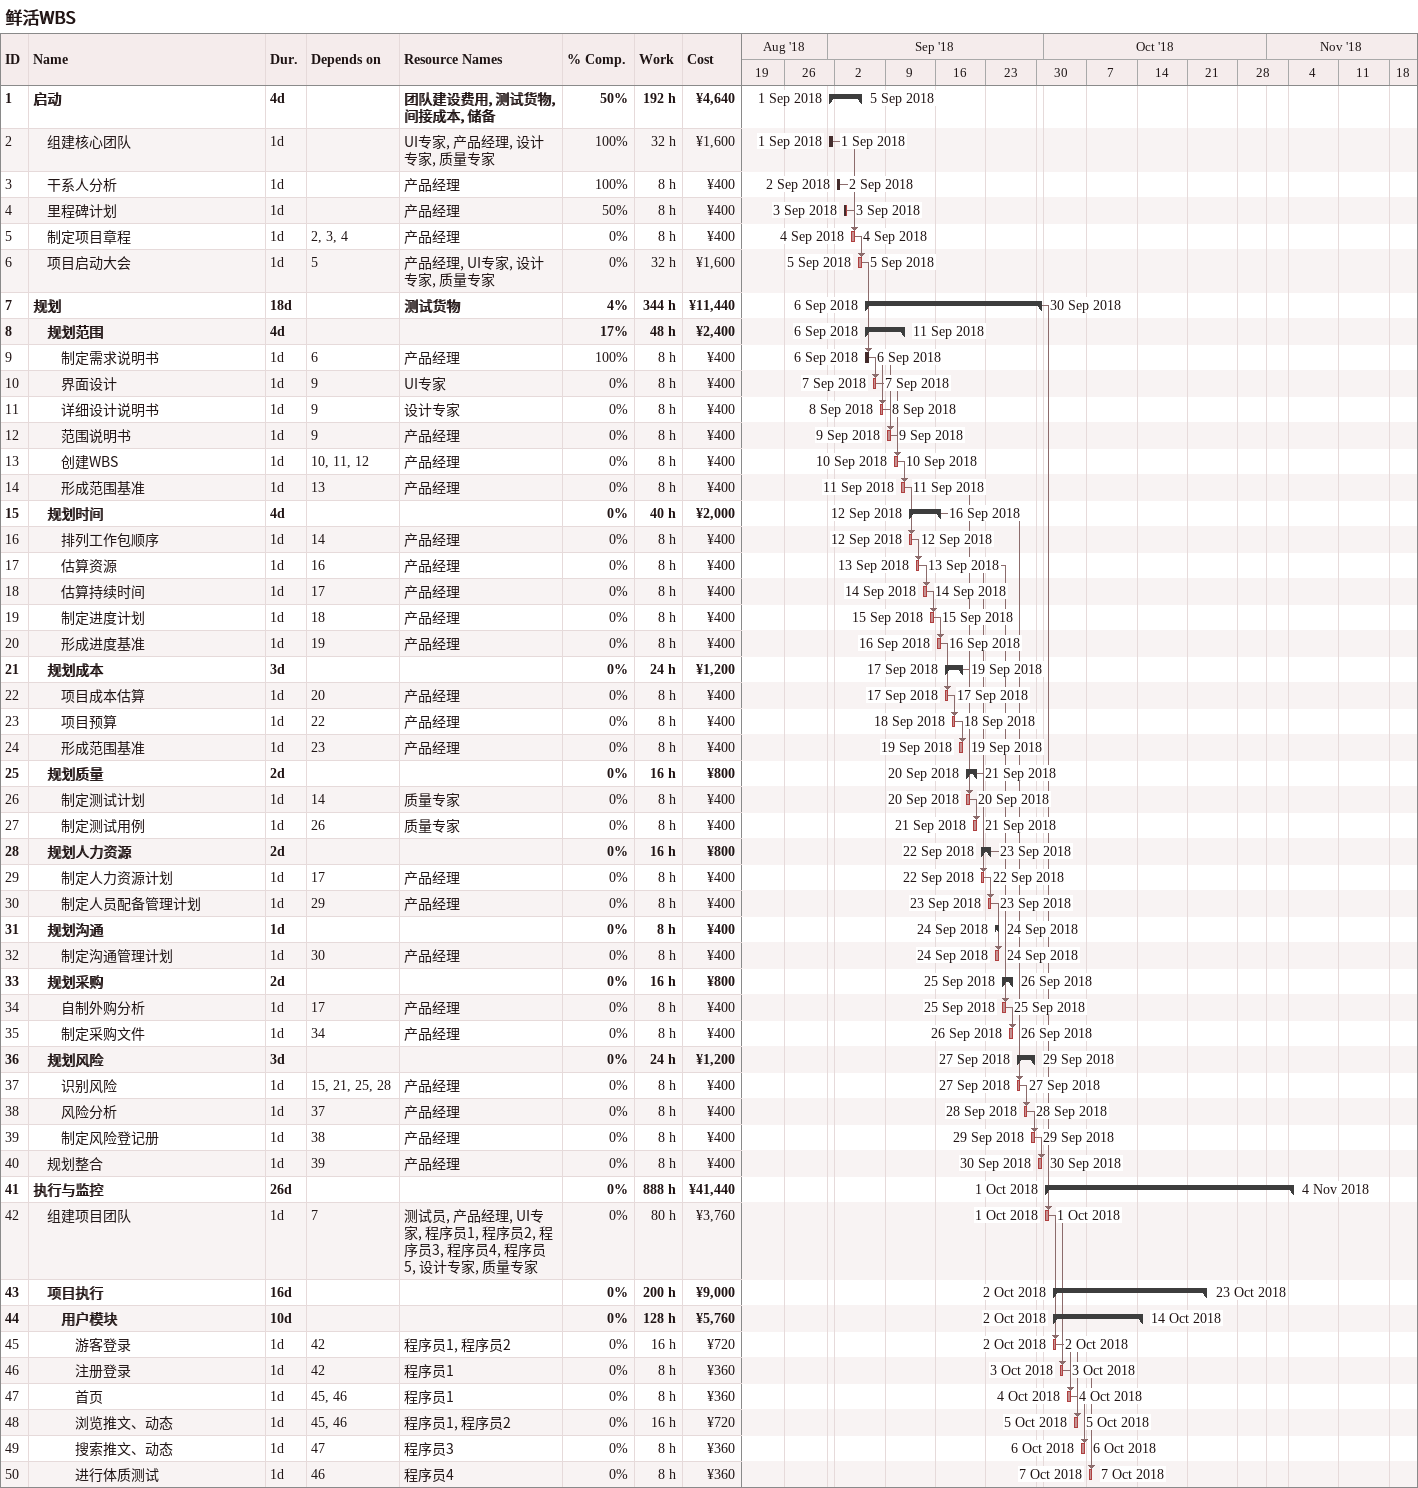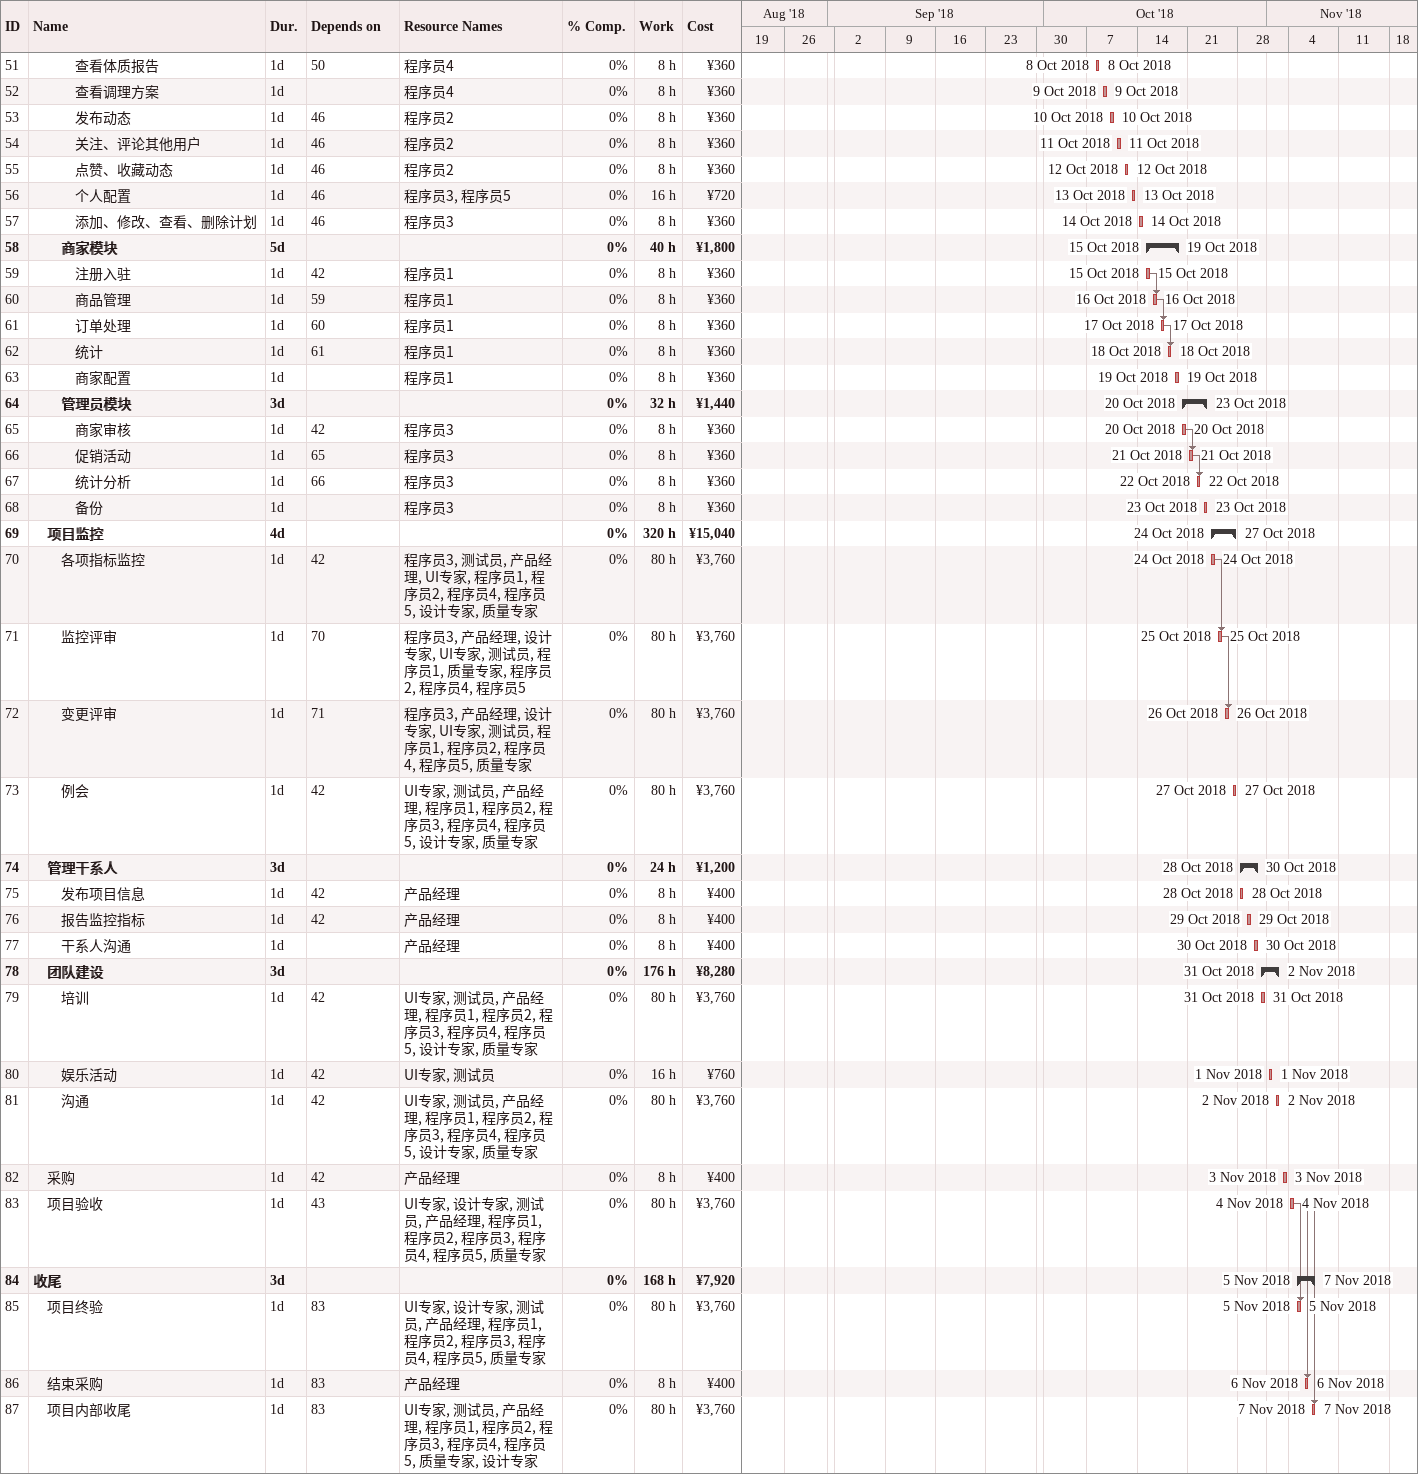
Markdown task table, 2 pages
鲜活WBS

| ID | Level | Task | Duration | Start | Finish | Predecessors | Resources | % complete | Work (h) | Cost (¥) |
|---|---|---|---|---|---|---|---|---|---|---|
| 1 | 1 | **启动** | 4d | 2018-09-01 | 2018-09-05 |  | 团队建设费用, 测试货物, 间接成本, 储备 | 50 | 192 | 4640 |
| 2 | 2 | 组建核心团队 | 1d | 2018-09-01 | 2018-09-01 |  | UI专家, 产品经理, 设计专家, 质量专家 | 100 | 32 | 1600 |
| 3 | 2 | 干系人分析 | 1d | 2018-09-02 | 2018-09-02 |  | 产品经理 | 100 | 8 | 400 |
| 4 | 2 | 里程碑计划 | 1d | 2018-09-03 | 2018-09-03 |  | 产品经理 | 50 | 8 | 400 |
| 5 | 2 | 制定项目章程 | 1d | 2018-09-04 | 2018-09-04 | 2, 3, 4 | 产品经理 | 0 | 8 | 400 |
| 6 | 2 | 项目启动大会 | 1d | 2018-09-05 | 2018-09-05 | 5 | 产品经理, UI专家, 设计专家, 质量专家 | 0 | 32 | 1600 |
| 7 | 1 | **规划** | 18d | 2018-09-06 | 2018-09-30 |  | 测试货物 | 4 | 344 | 11440 |
| 8 | 2 | **规划范围** | 4d | 2018-09-06 | 2018-09-11 |  |  | 17 | 48 | 2400 |
| 9 | 3 | 制定需求说明书 | 1d | 2018-09-06 | 2018-09-06 | 6 | 产品经理 | 100 | 8 | 400 |
| 10 | 3 | 界面设计 | 1d | 2018-09-07 | 2018-09-07 | 9 | UI专家 | 0 | 8 | 400 |
| 11 | 3 | 详细设计说明书 | 1d | 2018-09-08 | 2018-09-08 | 9 | 设计专家 | 0 | 8 | 400 |
| 12 | 3 | 范围说明书 | 1d | 2018-09-09 | 2018-09-09 | 9 | 产品经理 | 0 | 8 | 400 |
| 13 | 3 | 创建WBS | 1d | 2018-09-10 | 2018-09-10 | 10, 11, 12 | 产品经理 | 0 | 8 | 400 |
| 14 | 3 | 形成范围基准 | 1d | 2018-09-11 | 2018-09-11 | 13 | 产品经理 | 0 | 8 | 400 |
| 15 | 2 | **规划时间** | 4d | 2018-09-12 | 2018-09-16 |  |  | 0 | 40 | 2000 |
| 16 | 3 | 排列工作包顺序 | 1d | 2018-09-12 | 2018-09-12 | 14 | 产品经理 | 0 | 8 | 400 |
| 17 | 3 | 估算资源 | 1d | 2018-09-13 | 2018-09-13 | 16 | 产品经理 | 0 | 8 | 400 |
| 18 | 3 | 估算持续时间 | 1d | 2018-09-14 | 2018-09-14 | 17 | 产品经理 | 0 | 8 | 400 |
| 19 | 3 | 制定进度计划 | 1d | 2018-09-15 | 2018-09-15 | 18 | 产品经理 | 0 | 8 | 400 |
| 20 | 3 | 形成进度基准 | 1d | 2018-09-16 | 2018-09-16 | 19 | 产品经理 | 0 | 8 | 400 |
| 21 | 2 | **规划成本** | 3d | 2018-09-17 | 2018-09-19 |  |  | 0 | 24 | 1200 |
| 22 | 3 | 项目成本估算 | 1d | 2018-09-17 | 2018-09-17 | 20 | 产品经理 | 0 | 8 | 400 |
| 23 | 3 | 项目预算 | 1d | 2018-09-18 | 2018-09-18 | 22 | 产品经理 | 0 | 8 | 400 |
| 24 | 3 | 形成范围基准 | 1d | 2018-09-19 | 2018-09-19 | 23 | 产品经理 | 0 | 8 | 400 |
| 25 | 2 | **规划质量** | 2d | 2018-09-20 | 2018-09-21 |  |  | 0 | 16 | 800 |
| 26 | 3 | 制定测试计划 | 1d | 2018-09-20 | 2018-09-20 | 14 | 质量专家 | 0 | 8 | 400 |
| 27 | 3 | 制定测试用例 | 1d | 2018-09-21 | 2018-09-21 | 26 | 质量专家 | 0 | 8 | 400 |
| 28 | 2 | **规划人力资源** | 2d | 2018-09-22 | 2018-09-23 |  |  | 0 | 16 | 800 |
| 29 | 3 | 制定人力资源计划 | 1d | 2018-09-22 | 2018-09-22 | 17 | 产品经理 | 0 | 8 | 400 |
| 30 | 3 | 制定人员配备管理计划 | 1d | 2018-09-23 | 2018-09-23 | 29 | 产品经理 | 0 | 8 | 400 |
| 31 | 2 | **规划沟通** | 1d | 2018-09-24 | 2018-09-24 |  |  | 0 | 8 | 400 |
| 32 | 3 | 制定沟通管理计划 | 1d | 2018-09-24 | 2018-09-24 | 30 | 产品经理 | 0 | 8 | 400 |
| 33 | 2 | **规划采购** | 2d | 2018-09-25 | 2018-09-26 |  |  | 0 | 16 | 800 |
| 34 | 3 | 自制外购分析 | 1d | 2018-09-25 | 2018-09-25 | 17 | 产品经理 | 0 | 8 | 400 |
| 35 | 3 | 制定采购文件 | 1d | 2018-09-26 | 2018-09-26 | 34 | 产品经理 | 0 | 8 | 400 |
| 36 | 2 | **规划风险** | 3d | 2018-09-27 | 2018-09-29 |  |  | 0 | 24 | 1200 |
| 37 | 3 | 识别风险 | 1d | 2018-09-27 | 2018-09-27 | 15, 21, 25, 28 | 产品经理 | 0 | 8 | 400 |
| 38 | 3 | 风险分析 | 1d | 2018-09-28 | 2018-09-28 | 37 | 产品经理 | 0 | 8 | 400 |
| 39 | 3 | 制定风险登记册 | 1d | 2018-09-29 | 2018-09-29 | 38 | 产品经理 | 0 | 8 | 400 |
| 40 | 2 | 规划整合 | 1d | 2018-09-30 | 2018-09-30 | 39 | 产品经理 | 0 | 8 | 400 |
| 41 | 1 | **执行与监控** | 26d | 2018-10-01 | 2018-11-04 |  |  | 0 | 888 | 41440 |
| 42 | 2 | 组建项目团队 | 1d | 2018-10-01 | 2018-10-01 | 7 | 测试员, 产品经理, UI专家, 程序员1, 程序员2, 程序员3, 程序员4, 程序员5, 设计专家, 质量专家 | 0 | 80 | 3760 |
| 43 | 2 | **项目执行** | 16d | 2018-10-02 | 2018-10-23 |  |  | 0 | 200 | 9000 |
| 44 | 3 | **用户模块** | 10d | 2018-10-02 | 2018-10-14 |  |  | 0 | 128 | 5760 |
| 45 | 4 | 游客登录 | 1d | 2018-10-02 | 2018-10-02 | 42 | 程序员1, 程序员2 | 0 | 16 | 720 |
| 46 | 4 | 注册登录 | 1d | 2018-10-03 | 2018-10-03 | 42 | 程序员1 | 0 | 8 | 360 |
| 47 | 4 | 首页 | 1d | 2018-10-04 | 2018-10-04 | 45, 46 | 程序员1 | 0 | 8 | 360 |
| 48 | 4 | 浏览推文、动态 | 1d | 2018-10-05 | 2018-10-05 | 45, 46 | 程序员1, 程序员2 | 0 | 16 | 720 |
| 49 | 4 | 搜索推文、动态 | 1d | 2018-10-06 | 2018-10-06 | 47 | 程序员3 | 0 | 8 | 360 |
| 50 | 4 | 进行体质测试 | 1d | 2018-10-07 | 2018-10-07 | 46 | 程序员4 | 0 | 8 | 360 |
| 51 | 4 | 查看体质报告 | 1d | 2018-10-08 | 2018-10-08 | 50 | 程序员4 | 0 | 8 | 360 |
| 52 | 4 | 查看调理方案 | 1d | 2018-10-09 | 2018-10-09 |  | 程序员4 | 0 | 8 | 360 |
| 53 | 4 | 发布动态 | 1d | 2018-10-10 | 2018-10-10 | 46 | 程序员2 | 0 | 8 | 360 |
| 54 | 4 | 关注、评论其他用户 | 1d | 2018-10-11 | 2018-10-11 | 46 | 程序员2 | 0 | 8 | 360 |
| 55 | 4 | 点赞、收藏动态 | 1d | 2018-10-12 | 2018-10-12 | 46 | 程序员2 | 0 | 8 | 360 |
| 56 | 4 | 个人配置 | 1d | 2018-10-13 | 2018-10-13 | 46 | 程序员3, 程序员5 | 0 | 16 | 720 |
| 57 | 4 | 添加、修改、查看、删除计划 | 1d | 2018-10-14 | 2018-10-14 | 46 | 程序员3 | 0 | 8 | 360 |
| 58 | 3 | **商家模块** | 5d | 2018-10-15 | 2018-10-19 |  |  | 0 | 40 | 1800 |
| 59 | 4 | 注册入驻 | 1d | 2018-10-15 | 2018-10-15 | 42 | 程序员1 | 0 | 8 | 360 |
| 60 | 4 | 商品管理 | 1d | 2018-10-16 | 2018-10-16 | 59 | 程序员1 | 0 | 8 | 360 |
| 61 | 4 | 订单处理 | 1d | 2018-10-17 | 2018-10-17 | 60 | 程序员1 | 0 | 8 | 360 |
| 62 | 4 | 统计 | 1d | 2018-10-18 | 2018-10-18 | 61 | 程序员1 | 0 | 8 | 360 |
| 63 | 4 | 商家配置 | 1d | 2018-10-19 | 2018-10-19 |  | 程序员1 | 0 | 8 | 360 |
| 64 | 3 | **管理员模块** | 3d | 2018-10-20 | 2018-10-23 |  |  | 0 | 32 | 1440 |
| 65 | 4 | 商家审核 | 1d | 2018-10-20 | 2018-10-20 | 42 | 程序员3 | 0 | 8 | 360 |
| 66 | 4 | 促销活动 | 1d | 2018-10-21 | 2018-10-21 | 65 | 程序员3 | 0 | 8 | 360 |
| 67 | 4 | 统计分析 | 1d | 2018-10-22 | 2018-10-22 | 66 | 程序员3 | 0 | 8 | 360 |
| 68 | 4 | 备份 | 1d | 2018-10-23 | 2018-10-23 |  | 程序员3 | 0 | 8 | 360 |
| 69 | 2 | **项目监控** | 4d | 2018-10-24 | 2018-10-27 |  |  | 0 | 320 | 15040 |
| 70 | 3 | 各项指标监控 | 1d | 2018-10-24 | 2018-10-24 | 42 | 程序员3, 测试员, 产品经理, UI专家, 程序员1, 程序员2, 程序员4, 程序员5, 设计专家, 质量专家 | 0 | 80 | 3760 |
| 71 | 3 | 监控评审 | 1d | 2018-10-25 | 2018-10-25 | 70 | 程序员3, 产品经理, 设计专家, UI专家, 测试员, 程序员1, 质量专家, 程序员2, 程序员4, 程序员5 | 0 | 80 | 3760 |
| 72 | 3 | 变更评审 | 1d | 2018-10-26 | 2018-10-26 | 71 | 程序员3, 产品经理, 设计专家, UI专家, 测试员, 程序员1, 程序员2, 程序员4, 程序员5, 质量专家 | 0 | 80 | 3760 |
| 73 | 3 | 例会 | 1d | 2018-10-27 | 2018-10-27 | 42 | UI专家, 测试员, 产品经理, 程序员1, 程序员2, 程序员3, 程序员4, 程序员5, 设计专家, 质量专家 | 0 | 80 | 3760 |
| 74 | 2 | **管理干系人** | 3d | 2018-10-28 | 2018-10-30 |  |  | 0 | 24 | 1200 |
| 75 | 3 | 发布项目信息 | 1d | 2018-10-28 | 2018-10-28 | 42 | 产品经理 | 0 | 8 | 400 |
| 76 | 3 | 报告监控指标 | 1d | 2018-10-29 | 2018-10-29 | 42 | 产品经理 | 0 | 8 | 400 |
| 77 | 3 | 干系人沟通 | 1d | 2018-10-30 | 2018-10-30 |  | 产品经理 | 0 | 8 | 400 |
| 78 | 2 | **团队建设** | 3d | 2018-10-31 | 2018-11-02 |  |  | 0 | 176 | 8280 |
| 79 | 3 | 培训 | 1d | 2018-10-31 | 2018-10-31 | 42 | UI专家, 测试员, 产品经理, 程序员1, 程序员2, 程序员3, 程序员4, 程序员5, 设计专家, 质量专家 | 0 | 80 | 3760 |
| 80 | 3 | 娱乐活动 | 1d | 2018-11-01 | 2018-11-01 | 42 | UI专家, 测试员 | 0 | 16 | 760 |
| 81 | 3 | 沟通 | 1d | 2018-11-02 | 2018-11-02 | 42 | UI专家, 测试员, 产品经理, 程序员1, 程序员2, 程序员3, 程序员4, 程序员5, 设计专家, 质量专家 | 0 | 80 | 3760 |
| 82 | 2 | 采购 | 1d | 2018-11-03 | 2018-11-03 | 42 | 产品经理 | 0 | 8 | 400 |
| 83 | 2 | 项目验收 | 1d | 2018-11-04 | 2018-11-04 | 43 | UI专家, 设计专家, 测试员, 产品经理, 程序员1, 程序员2, 程序员3, 程序员4, 程序员5, 质量专家 | 0 | 80 | 3760 |
| 84 | 1 | **收尾** | 3d | 2018-11-05 | 2018-11-07 |  |  | 0 | 168 | 7920 |
| 85 | 2 | 项目终验 | 1d | 2018-11-05 | 2018-11-05 | 83 | UI专家, 设计专家, 测试员, 产品经理, 程序员1, 程序员2, 程序员3, 程序员4, 程序员5, 质量专家 | 0 | 80 | 3760 |
| 86 | 2 | 结束采购 | 1d | 2018-11-06 | 2018-11-06 | 83 | 产品经理 | 0 | 8 | 400 |
| 87 | 2 | 项目内部收尾 | 1d | 2018-11-07 | 2018-11-07 | 83 | UI专家, 测试员, 产品经理, 程序员1, 程序员2, 程序员3, 程序员4, 程序员5, 质量专家, 设计专家 | 0 | 80 | 3760 |
